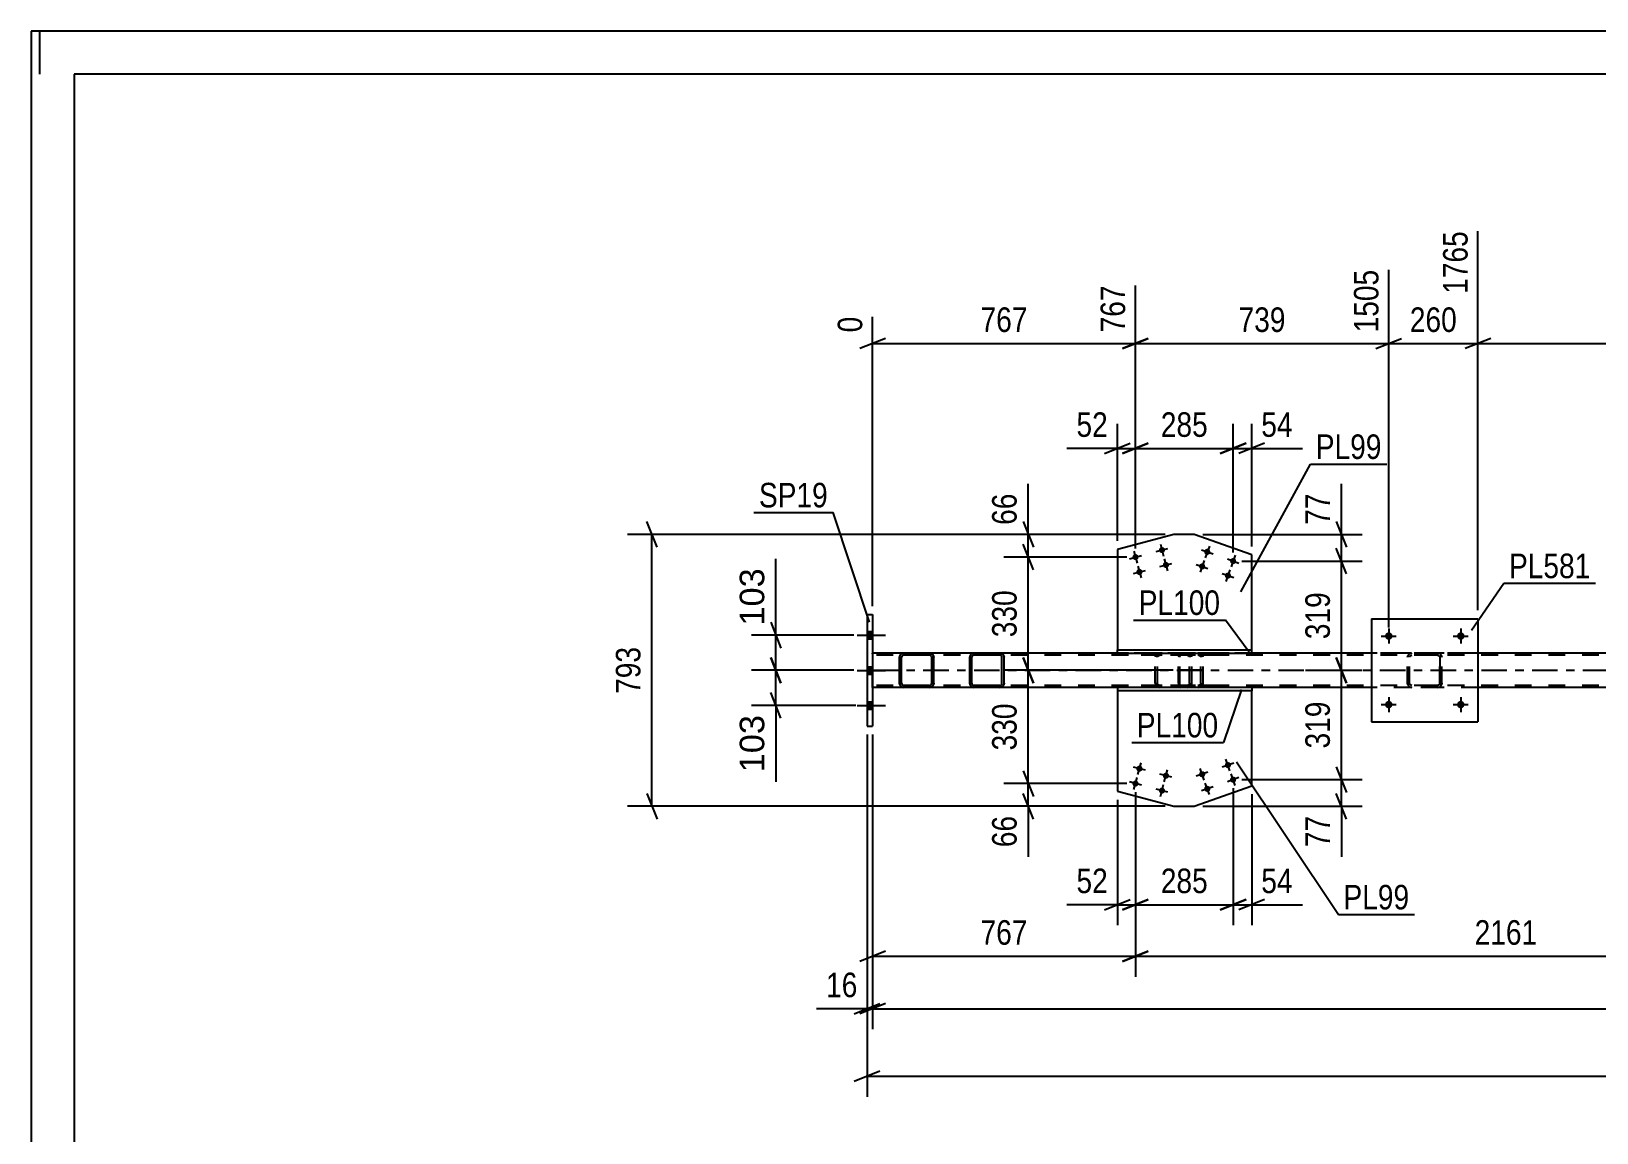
# Model space of a CAD drawing. Header units: millimetres. Extents: x -111 to 730, y -402 to 192.
# Drawn here: x -110.8 to 71.8, y 63.2 to 191.7 of the extents above; entities that cross this region are included whole.
import ezdxf

# ---------------------------------------------------------------- set-up
doc = ezdxf.new("R2010")
doc.units = ezdxf.units.MM
doc.linetypes.add('DXK_LINE_DOT2', pattern=[3.9198, 1.9599, -1.9599])
doc.linetypes.add('DXK_LINE_DOT3', pattern=[5.9187, 2.979, -0.9799, 0.9799, -0.9799])
doc.styles.add('Arial', font='ARIAL.TTF', dxfattribs={"height": 0.2})
doc.styles.add('Arial Narrow', font='ARIALN.TTF', dxfattribs={"height": 0.2})

# ---------------------------------------------------------------- blocks, each defined once
blk = doc.blocks.new('Unknown-200059755-1133')
at = {"color": 5, "linetype": 'Continuous'}
for p, q in [((730.15, 191.75), (-110.85, 191.75)), ((-110.85, 191.75), (-110.85, -402.25)), ((-109.85, 186.75), (-109.85, 191.75)), ((725.15, 186.75), (-105.85, 186.75)), ((-105.85, 186.75), (-105.85, -397.25))]:
    blk.add_line(p, q, dxfattribs=at)
blk = doc.blocks.new('Bolt-200059755-6671 - 6667')
at = {"linetype": 'Continuous'}
for points in [[(47.95, 121.19, -1), (47.07, 121.19, -1)], [(56.35, 121.19, -1), (55.47, 121.19, -1)]]:
    blk.add_hatch(color=1, dxfattribs=at).paths.add_polyline_path(points)
at = {"color": 1, "linetype": 'Continuous'}
for p, q in [((46.63, 121.19), (48.39, 121.19)), ((47.51, 122.07), (47.51, 120.31)), ((55.03, 121.19), (56.79, 121.19)), ((55.91, 122.07), (55.91, 120.31))]:
    blk.add_line(p, q, dxfattribs=at)
blk = doc.blocks.new('Bolt-200059755-6672 - 6667')
at = {"linetype": 'Continuous'}
for points in [[(47.95, 113.19, -1), (47.07, 113.19, -1)], [(56.35, 113.19, -1), (55.47, 113.19, -1)]]:
    blk.add_hatch(color=1, dxfattribs=at).paths.add_polyline_path(points)
at = {"color": 1, "linetype": 'Continuous'}
for p, q in [((47.51, 114.07), (47.51, 112.31)), ((55.91, 114.07), (55.91, 112.31)), ((46.63, 113.19), (48.39, 113.19)), ((55.03, 113.19), (56.79, 113.19))]:
    blk.add_line(p, q, dxfattribs=at)
blk = doc.blocks.new('Part-200059755-6701 - 6667')
at = {"color": 2, "linetype": 'Continuous'}
for p, q in [((-9.54, 118.89), (-9.57, 118.71)), ((-9.57, 115.67), (-9.57, 118.71)), ((-9.31, 118.8), (-9.33, 118.71)), ((-9.33, 115.67), (-9.33, 118.71)), ((-9.26, 118.88), (-9.31, 118.8)), ((-9.09, 119.19), (-9.28, 119.15)), ((-9.18, 118.93), (-9.26, 118.88)), ((-9.09, 118.95), (-9.18, 118.93)), ((-6.05, 119.19), (-9.09, 119.19)), ((-6.05, 118.95), (-9.09, 118.95)), ((-5.87, 119.15), (-6.05, 119.19)), ((-5.96, 118.93), (-6.05, 118.95)), ((-5.88, 118.88), (-5.96, 118.93)), ((-5.83, 118.8), (-5.88, 118.88)), ((-5.83, 118.8), (-5.81, 118.71)), ((-5.81, 115.67), (-5.81, 118.71)), ((-5.57, 118.71), (-5.61, 118.89)), ((-5.57, 115.67), (-5.57, 118.71)), ((-9.57, 115.67), (-9.54, 115.48)), ((-9.33, 115.67), (-9.31, 115.57)), ((-9.31, 115.57), (-9.26, 115.5)), ((-9.28, 115.22), (-9.09, 115.19)), ((-9.26, 115.5), (-9.18, 115.44)), ((-9.18, 115.44), (-9.09, 115.43)), ((-6.05, 115.43), (-9.09, 115.43)), ((-6.05, 115.19), (-9.09, 115.19)), ((-6.05, 115.43), (-5.96, 115.44)), ((-6.05, 115.19), (-5.87, 115.22)), ((-5.96, 115.44), (-5.88, 115.5)), ((-5.88, 115.5), (-5.83, 115.57)), ((-5.83, 115.57), (-5.81, 115.67)), ((-5.61, 115.48), (-5.57, 115.67))]:
    blk.add_line(p, q, dxfattribs=at)
at = {"color": 7, "linetype": 'DXK_LINE_DOT2'}
for p, q in [((-9.57, 118.71), (-9.54, 118.89)), ((-9.57, 115.67), (-9.57, 118.71)), ((-9.33, 115.67), (-9.33, 118.71)), ((-9.28, 119.15), (-9.09, 119.19)), ((-6.05, 119.19), (-5.87, 119.15)), ((-5.81, 115.67), (-5.81, 118.71)), ((-5.61, 118.89), (-5.57, 118.71)), ((-5.57, 115.67), (-5.57, 118.71)), ((-9.54, 115.48), (-9.57, 115.67)), ((-9.09, 115.19), (-9.28, 115.22)), ((-5.87, 115.22), (-6.05, 115.19)), ((-5.57, 115.67), (-5.61, 115.48))]:
    blk.add_line(p, q, dxfattribs=at)
at = {"color": 2, "linetype": 'Continuous'}
for centre, start, end in [((-9.09, 118.71), 112.5, 157.5), ((-6.05, 118.71), 22.5, 67.5), ((-9.09, 115.67), 202.5, 247.5), ((-6.05, 115.67), 292.5, 337.5)]:
    blk.add_arc(centre, 0.48, start, end, dxfattribs=at)
at = {"color": 7, "linetype": 'DXK_LINE_DOT2'}
for centre, start, end in [((-9.09, 118.71), 112.5, 157.5), ((-6.05, 118.71), 22.5, 67.5), ((-9.09, 115.67), 202.5, 247.5), ((-6.05, 115.67), 292.5, 337.5)]:
    blk.add_arc(centre, 0.48, start, end, dxfattribs=at)
blk = doc.blocks.new('Part-200059755-6702 - 6667')
at = {"color": 2, "linetype": 'Continuous'}
for p, q in [((-1.34, 118.89), (-1.37, 118.71)), ((-1.37, 115.67), (-1.37, 118.71)), ((-1.11, 118.8), (-1.13, 118.71)), ((-1.13, 115.67), (-1.13, 118.71)), ((-1.06, 118.88), (-1.11, 118.8)), ((-0.89, 119.19), (-1.08, 119.15)), ((-0.98, 118.93), (-1.06, 118.88)), ((-0.89, 118.95), (-0.98, 118.93)), ((2.15, 119.19), (-0.89, 119.19)), ((2.15, 118.95), (-0.89, 118.95)), ((2.33, 119.15), (2.15, 119.19)), ((2.24, 118.93), (2.15, 118.95)), ((2.32, 118.88), (2.24, 118.93)), ((2.37, 118.8), (2.32, 118.88)), ((2.39, 118.71), (2.37, 118.8)), ((2.39, 115.67), (2.39, 118.71)), ((2.63, 118.71), (2.59, 118.89)), ((2.63, 115.67), (2.63, 118.71)), ((-1.37, 115.67), (-1.34, 115.48)), ((-1.13, 115.67), (-1.11, 115.57)), ((-1.11, 115.57), (-1.06, 115.5)), ((-1.08, 115.22), (-0.89, 115.19)), ((-1.06, 115.5), (-0.98, 115.44)), ((-0.98, 115.44), (-0.89, 115.43)), ((2.15, 115.43), (-0.89, 115.43)), ((2.15, 115.19), (-0.89, 115.19)), ((2.15, 115.43), (2.24, 115.44)), ((2.15, 115.19), (2.33, 115.22)), ((2.24, 115.44), (2.32, 115.5)), ((2.32, 115.5), (2.37, 115.57)), ((2.37, 115.57), (2.39, 115.67)), ((2.59, 115.48), (2.63, 115.67))]:
    blk.add_line(p, q, dxfattribs=at)
at = {"color": 7, "linetype": 'DXK_LINE_DOT2'}
for p, q in [((-1.37, 118.71), (-1.34, 118.89)), ((-1.37, 115.67), (-1.37, 118.71)), ((-1.13, 115.67), (-1.13, 118.71)), ((-1.08, 119.15), (-0.89, 119.19)), ((2.15, 119.19), (2.33, 119.15)), ((2.39, 115.67), (2.39, 118.71)), ((2.59, 118.89), (2.63, 118.71)), ((2.63, 115.67), (2.63, 118.71)), ((-1.34, 115.48), (-1.37, 115.67)), ((-0.89, 115.19), (-1.08, 115.22)), ((2.33, 115.22), (2.15, 115.19)), ((2.63, 115.67), (2.59, 115.48))]:
    blk.add_line(p, q, dxfattribs=at)
at = {"color": 2, "linetype": 'Continuous'}
for centre, start, end in [((-0.89, 118.71), 112.5, 157.5), ((2.15, 118.71), 22.5, 67.5), ((-0.89, 115.67), 202.5, 247.5), ((2.15, 115.67), 292.5, 337.5)]:
    blk.add_arc(centre, 0.48, start, end, dxfattribs=at)
at = {"color": 7, "linetype": 'DXK_LINE_DOT2'}
for centre, start, end in [((-0.89, 118.71), 112.5, 157.5), ((2.15, 118.71), 22.5, 67.5), ((-0.89, 115.67), 202.5, 247.5), ((2.15, 115.67), 292.5, 337.5)]:
    blk.add_arc(centre, 0.48, start, end, dxfattribs=at)
blk = doc.blocks.new('Part-200059755-6707 - 6667')
at = {"color": 2, "linetype": 'Continuous'}
for p, q in [((45.51, 123.19), (45.51, 111.19)), ((45.51, 123.19), (57.91, 123.19)), ((57.91, 123.19), (57.91, 111.19)), ((45.51, 111.19), (57.91, 111.19))]:
    blk.add_line(p, q, dxfattribs=at)
blk = doc.blocks.new('Part-200059755-6708 - 6667')
at = {"color": 7, "linetype": 'DXK_LINE_DOT2'}
for p, q in [((49.71, 118.71), (49.74, 118.89)), ((49.74, 118.89), (49.71, 118.71)), ((49.71, 115.67), (49.71, 118.71)), ((49.71, 115.67), (49.71, 118.71)), ((49.95, 118.71), (49.97, 118.8)), ((49.95, 115.67), (49.95, 118.71)), ((49.95, 115.67), (49.95, 118.71)), ((49.97, 118.8), (50.02, 118.88)), ((50, 119.15), (50.19, 119.19)), ((50.19, 119.19), (50, 119.15)), ((50.02, 118.88), (50.1, 118.93)), ((50.1, 118.93), (50.19, 118.95)), ((53.23, 119.19), (50.19, 119.19)), ((53.23, 118.95), (50.19, 118.95)), ((53.23, 119.19), (53.41, 119.15)), ((53.41, 119.15), (53.23, 119.19)), ((53.23, 118.95), (53.32, 118.93)), ((53.32, 118.93), (53.4, 118.88)), ((53.4, 118.88), (53.45, 118.8)), ((53.45, 118.8), (53.47, 118.71)), ((53.47, 115.67), (53.47, 118.71)), ((53.47, 118.71), (53.47, 115.67)), ((53.67, 118.89), (53.71, 118.71)), ((53.71, 118.71), (53.67, 118.89)), ((53.71, 115.67), (53.71, 118.71)), ((53.71, 115.67), (53.71, 118.71)), ((49.74, 115.48), (49.71, 115.67)), ((49.71, 115.67), (49.74, 115.48)), ((49.97, 115.57), (49.95, 115.67)), ((50.02, 115.5), (49.97, 115.57)), ((50.19, 115.19), (50, 115.22)), ((50, 115.22), (50.19, 115.19)), ((50.1, 115.44), (50.02, 115.5)), ((50.19, 115.43), (50.1, 115.44)), ((53.23, 115.43), (50.19, 115.43)), ((53.23, 115.19), (50.19, 115.19)), ((53.32, 115.44), (53.23, 115.43)), ((53.41, 115.22), (53.23, 115.19)), ((53.23, 115.19), (53.41, 115.22)), ((53.4, 115.5), (53.32, 115.44)), ((53.45, 115.57), (53.4, 115.5)), ((53.47, 115.67), (53.45, 115.57)), ((53.71, 115.67), (53.67, 115.48)), ((53.67, 115.48), (53.71, 115.67))]:
    blk.add_line(p, q, dxfattribs=at)
at = {"color": 7, "linetype": 'DXK_LINE_DOT3'}
blk.add_line((51.71, 117.19), (51.71, 117.19), dxfattribs=at)
at = {"color": 7, "linetype": 'DXK_LINE_DOT2'}
for centre, start, end in [((50.19, 118.71), 112.5, 157.5), ((50.19, 118.71), 112.5, 157.5), ((53.23, 118.71), 22.5, 67.5), ((53.23, 118.71), 22.5, 67.5), ((50.19, 115.67), 202.5, 247.5), ((50.19, 115.67), 202.5, 247.5), ((53.23, 115.67), 292.5, 337.5), ((53.23, 115.67), 292.5, 337.5)]:
    blk.add_arc(centre, 0.48, start, end, dxfattribs=at)
blk = doc.blocks.new('Part-200059755-6814 - 6667')
at = {"color": 2, "linetype": 'Continuous'}
for p, q in [((-13.35, 123.69), (-12.71, 123.69)), ((-13.35, 123.69), (-13.35, 110.69)), ((-12.71, 123.69), (-12.71, 110.69)), ((-13.35, 110.69), (-12.71, 110.69))]:
    blk.add_line(p, q, dxfattribs=at)
blk = doc.blocks.new('Part-200059755-6819 - 6667')
at = {"color": 2, "linetype": 'Continuous'}
for p, q in [((15.86, 119.19), (15.86, 119.59)), ((15.86, 119.59), (31.52, 119.59)), ((15.86, 119.19), (31.52, 119.19)), ((31.52, 119.19), (31.52, 119.59))]:
    blk.add_line(p, q, dxfattribs=at)
blk = doc.blocks.new('Part-200059755-6824 - 6667')
at = {"color": 2, "linetype": 'Continuous'}
for p, q in [((31.52, 115.19), (15.86, 115.19)), ((15.86, 115.19), (15.86, 114.79)), ((31.52, 115.19), (31.52, 114.79)), ((31.52, 114.79), (15.86, 114.79))]:
    blk.add_line(p, q, dxfattribs=at)
blk = doc.blocks.new('Bolt-200059755-6950 - 6667')
at = {"linetype": 'Continuous'}
for points in [[(26.08, 129.19, -1), (25.4, 129.43, -1)], [(26.68, 130.89, -1), (26, 131.13, -1)], [(29.69, 129.82, -1), (29.02, 130.06, -1)], [(29.09, 128.12, -1), (28.41, 128.36, -1)]]:
    blk.add_hatch(color=1, dxfattribs=at).paths.add_polyline_path(points)
at = {"color": 1, "linetype": 'Continuous'}
for p, q in [((26.58, 131.69), (26.1, 130.33)), ((25.98, 129.99), (25.5, 128.63)), ((25.66, 131.25), (27.02, 130.77)), ((28.68, 130.18), (30.03, 129.7)), ((29.6, 130.62), (29.11, 129.26)), ((25.06, 129.55), (26.42, 129.07)), ((28.07, 128.48), (29.43, 128)), ((28.99, 128.92), (28.51, 127.56))]:
    blk.add_line(p, q, dxfattribs=at)
blk = doc.blocks.new('Part-200059755-6871 - 6667')
at = {"color": 2, "linetype": 'Continuous'}
for p, q in [((15.86, 114.79), (15.86, 103.08)), ((31.52, 103.72), (31.52, 114.79)), ((15.86, 103.08), (22.44, 101.33)), ((24.81, 101.33), (31.52, 103.72)), ((22.44, 101.33), (24.81, 101.33))]:
    blk.add_line(p, q, dxfattribs=at)
at = {"color": 7, "linetype": 'DXK_LINE_DOT2'}
blk.add_line((31.52, 114.79), (15.86, 114.79), dxfattribs=at)
blk = doc.blocks.new('Part-200059755-6876 - 6667')
at = {"color": 2, "linetype": 'Continuous'}
for p, q in [((22.44, 133.04), (15.86, 131.29)), ((24.81, 133.04), (22.44, 133.04)), ((31.52, 130.65), (24.81, 133.04)), ((15.86, 131.29), (15.86, 119.59)), ((31.52, 119.59), (31.52, 130.65))]:
    blk.add_line(p, q, dxfattribs=at)
at = {"color": 7, "linetype": 'DXK_LINE_DOT2'}
blk.add_line((15.86, 119.59), (31.52, 119.59), dxfattribs=at)
blk = doc.blocks.new('Part-200059755-6882 - 6667')
at = {"color": 2, "linetype": 'Continuous'}
for p, q in [((-9.09, 119.19), (-12.71, 119.19)), ((-0.89, 119.19), (-6.05, 119.19)), ((15.86, 119.19), (2.15, 119.19)), ((45.51, 119.19), (31.52, 119.19)), ((96.59, 119.19), (57.91, 119.19)), ((-9.09, 115.19), (-12.71, 115.19)), ((-0.89, 115.19), (-6.05, 115.19)), ((15.86, 115.19), (2.15, 115.19)), ((45.51, 115.19), (31.52, 115.19)), ((96.59, 115.19), (57.91, 115.19))]:
    blk.add_line(p, q, dxfattribs=at)
at = {"color": 7, "linetype": 'DXK_LINE_DOT2'}
for p, q in [((-12.71, 115.19), (-12.71, 119.19)), ((636.47, 118.95), (-12.71, 118.95)), ((-6.05, 119.19), (-9.09, 119.19)), ((636.47, 119.19), (-0.89, 119.19)), ((2.15, 119.19), (-0.89, 119.19)), ((31.52, 119.19), (15.86, 119.19)), ((57.91, 119.19), (45.51, 119.19)), ((636.47, 115.43), (-12.71, 115.43)), ((-6.05, 115.19), (-9.09, 115.19)), ((2.15, 115.19), (-0.89, 115.19)), ((31.52, 115.19), (15.86, 115.19)), ((57.91, 115.19), (45.51, 115.19))]:
    blk.add_line(p, q, dxfattribs=at)
at = {"color": 7, "linetype": 'DXK_LINE_DOT3'}
blk.add_line((-12.71, 117.19), (636.47, 117.19), dxfattribs=at)
blk = doc.blocks.new('Part-200059755-6899 - 6667')
at = {"color": 7, "linetype": 'DXK_LINE_DOT2'}
for p, q in [((23.01, 118.89), (22.99, 118.71)), ((22.99, 115.67), (22.99, 118.71)), ((23.07, 119.05), (23.01, 118.89)), ((23.16, 119.15), (23.07, 119.05)), ((23.12, 118.71), (23.13, 118.8)), ((23.12, 115.67), (23.12, 118.71)), ((23.13, 118.8), (23.16, 118.88)), ((23.26, 119.19), (23.16, 119.15)), ((23.16, 118.88), (23.21, 118.93)), ((23.21, 118.93), (23.26, 118.95)), ((27.2, 119.19), (23.26, 119.19)), ((27.2, 118.95), (23.26, 118.95)), ((24.53, 119.19), (24.53, 118.95)), ((25.54, 119.15), (25.35, 119.19)), ((25.35, 118.95), (25.45, 118.93)), ((25.45, 118.93), (25.53, 118.88)), ((25.53, 118.88), (25.58, 118.8)), ((25.58, 118.8), (25.6, 118.71)), ((25.6, 115.67), (25.6, 118.71)), ((25.82, 118.88), (25.81, 118.89)), ((25.85, 118.71), (25.82, 118.88)), ((25.85, 115.67), (25.85, 118.71)), ((22.99, 115.67), (23.01, 115.48)), ((23.01, 115.48), (23.07, 115.33)), ((23.07, 115.33), (23.16, 115.22)), ((23.13, 115.57), (23.12, 115.67)), ((23.16, 115.5), (23.13, 115.57)), ((23.21, 115.44), (23.16, 115.5)), ((23.16, 115.22), (23.26, 115.19)), ((23.26, 115.43), (23.21, 115.44)), ((27.2, 115.43), (23.26, 115.43)), ((27.2, 115.19), (23.26, 115.19)), ((24.53, 115.19), (24.53, 115.43)), ((25.45, 115.44), (25.35, 115.43)), ((25.35, 115.19), (25.54, 115.22)), ((25.53, 115.5), (25.45, 115.44)), ((25.58, 115.57), (25.53, 115.5)), ((25.6, 115.67), (25.58, 115.57)), ((25.81, 115.48), (25.85, 115.67))]:
    blk.add_line(p, q, dxfattribs=at)
for centre, start, end in [((25.36, 118.69), 23.8494, 68.8059), ((25.36, 115.68), 291.1941, 336.1506)]:
    blk.add_arc(centre, 0.492, start, end, dxfattribs=at)
blk = doc.blocks.new('Part-200059755-6907 - 6667')
at = {"color": 7, "linetype": 'DXK_LINE_DOT2'}
for p, q in [((24.02, 119.19), (18.63, 119.19)), ((24.02, 118.95), (18.63, 118.95)), ((20.31, 118.88), (20.28, 118.71)), ((20.28, 115.67), (20.28, 118.71)), ((20.32, 118.89), (20.31, 118.88)), ((20.53, 118.71), (20.55, 118.8)), ((20.53, 115.67), (20.53, 118.71)), ((20.55, 118.8), (20.61, 118.88)), ((20.79, 119.19), (20.59, 119.15)), ((20.61, 118.88), (20.69, 118.93)), ((20.69, 118.93), (20.79, 118.95)), ((24.22, 119.15), (24.02, 119.19)), ((24.02, 118.95), (24.12, 118.93)), ((24.12, 118.93), (24.2, 118.88)), ((24.2, 118.88), (24.26, 118.8)), ((24.26, 118.8), (24.28, 118.71)), ((24.28, 115.67), (24.28, 118.71)), ((24.5, 118.88), (24.5, 118.89)), ((24.53, 118.71), (24.5, 118.88)), ((24.53, 115.67), (24.53, 118.71)), ((24.02, 115.43), (18.63, 115.43)), ((24.02, 115.19), (18.63, 115.19)), ((20.28, 115.67), (20.32, 115.48)), ((20.55, 115.57), (20.53, 115.67)), ((20.61, 115.5), (20.55, 115.57)), ((20.59, 115.22), (20.79, 115.19)), ((20.69, 115.44), (20.61, 115.5)), ((20.79, 115.43), (20.69, 115.44)), ((24.12, 115.44), (24.02, 115.43)), ((24.02, 115.19), (24.22, 115.22)), ((24.2, 115.5), (24.12, 115.44)), ((24.26, 115.57), (24.2, 115.5)), ((24.28, 115.67), (24.26, 115.57)), ((24.5, 115.48), (24.53, 115.67))]:
    blk.add_line(p, q, dxfattribs=at)
at = {"color": 7, "linetype": 'DXK_LINE_DOT3'}
blk.add_line((25.83, 117.19), (20.25, 117.19), dxfattribs=at)
at = {"color": 7, "linetype": 'DXK_LINE_DOT2'}
for centre, start, end in [((20.77, 118.69), 110.7583, 155.68), ((24.04, 118.69), 24.32, 69.2417), ((20.77, 115.69), 204.32, 249.2417), ((24.04, 115.69), 290.7583, 335.68)]:
    blk.add_arc(centre, 0.496, start, end, dxfattribs=at)
blk = doc.blocks.new('Bolt-200059755-6942 - 6667')
at = {"linetype": 'Continuous'}
for points in [[(-12.71, 120.85), (-12.71, 121.73), (-13.35, 121.73), (-13.35, 120.85)], [(-12.71, 120.85), (-12.71, 121.73), (-13.35, 121.73), (-13.35, 120.85)], [(-12.71, 120.85), (-12.71, 121.73), (-13.35, 121.73), (-13.35, 120.85)], [(-12.71, 116.73), (-12.71, 117.61), (-13.35, 117.61), (-13.35, 116.73)], [(-12.71, 116.73), (-12.71, 117.61), (-13.35, 117.61), (-13.35, 116.73)], [(-12.71, 112.65), (-12.71, 113.53), (-13.35, 113.53), (-13.35, 112.65)], [(-12.71, 112.65), (-12.71, 113.53), (-13.35, 113.53), (-13.35, 112.65)], [(-12.71, 112.65), (-12.71, 113.53), (-13.35, 113.53), (-13.35, 112.65)]]:
    blk.add_hatch(color=1, dxfattribs=at).paths.add_polyline_path(points)
at = {"color": 1, "linetype": 'Continuous'}
for p, q in [((-14.51, 121.29), (-11.19, 121.29)), ((-14.51, 121.29), (-11.19, 121.29)), ((-14.51, 121.29), (-11.19, 121.29)), ((-13.35, 121.73), (-12.71, 121.73)), ((-13.35, 121.73), (-12.71, 121.73)), ((-13.35, 121.73), (-12.71, 121.73)), ((-13.35, 120.85), (-12.71, 120.85)), ((-13.35, 120.85), (-12.71, 120.85)), ((-13.35, 120.85), (-12.71, 120.85)), ((-14.51, 117.17), (-11.19, 117.17)), ((-14.51, 117.17), (-11.19, 117.17)), ((-13.35, 117.61), (-12.71, 117.61)), ((-13.35, 117.61), (-12.71, 117.61)), ((-13.35, 116.73), (-12.71, 116.73)), ((-13.35, 116.73), (-12.71, 116.73)), ((-13.35, 113.53), (-12.71, 113.53)), ((-13.35, 113.53), (-12.71, 113.53)), ((-13.35, 113.53), (-12.71, 113.53)), ((-14.51, 113.09), (-11.19, 113.09)), ((-14.51, 113.09), (-11.19, 113.09)), ((-14.51, 113.09), (-11.19, 113.09)), ((-13.35, 112.65), (-12.71, 112.65)), ((-13.35, 112.65), (-12.71, 112.65)), ((-13.35, 112.65), (-12.71, 112.65))]:
    blk.add_line(p, q, dxfattribs=at)
blk = doc.blocks.new('Bolt-200059755-6949 - 6667')
at = {"linetype": 'Continuous'}
for points in [[(21.4, 131.31, -1), (20.71, 131.13, -1)], [(18.31, 130.49, -1), (17.62, 130.31, -1)], [(21.87, 129.57, -1), (21.17, 129.39, -1)], [(18.77, 128.75, -1), (18.08, 128.57, -1)]]:
    blk.add_hatch(color=1, dxfattribs=at).paths.add_polyline_path(points)
at = {"color": 1, "linetype": 'Continuous'}
for p, q in [((20.87, 131.92), (21.24, 130.52)), ((17.27, 130.21), (18.66, 130.58)), ((17.78, 131.09), (18.15, 129.7)), ((20.36, 131.04), (21.75, 131.41)), ((20.82, 129.3), (22.21, 129.67)), ((21.33, 130.18), (21.7, 128.79)), ((17.73, 128.47), (19.12, 128.84)), ((18.24, 129.35), (18.61, 127.96))]:
    blk.add_line(p, q, dxfattribs=at)
blk = doc.blocks.new('Bolt-200059755-6951 - 6667')
at = {"linetype": 'Continuous'}
for points in [[(18.08, 105.81, -1), (18.77, 105.62, -1)], [(17.62, 104.07, -1), (18.31, 103.88, -1)], [(21.17, 104.98, -1), (21.87, 104.8, -1)], [(20.71, 103.24, -1), (21.4, 103.06, -1)]]:
    blk.add_hatch(color=1, dxfattribs=at).paths.add_polyline_path(points)
at = {"color": 1, "linetype": 'Continuous'}
for p, q in [((18.24, 105.02), (18.61, 106.41)), ((18.66, 103.79), (17.27, 104.16)), ((19.12, 105.53), (17.73, 105.9)), ((17.78, 103.28), (18.15, 104.67)), ((22.21, 104.71), (20.82, 105.08)), ((21.33, 104.19), (21.7, 105.59)), ((21.75, 102.97), (20.36, 103.34)), ((20.87, 102.45), (21.24, 103.85))]:
    blk.add_line(p, q, dxfattribs=at)
blk = doc.blocks.new('Bolt-200059755-6952 - 6667')
at = {"linetype": 'Continuous'}
for points in [[(28.41, 106.01, -1), (29.09, 106.25, -1)], [(25.4, 104.94, -1), (26.08, 105.18, -1)], [(29.02, 104.31, -1), (29.69, 104.55, -1)], [(26, 103.24, -1), (26.68, 103.48, -1)]]:
    blk.add_hatch(color=1, dxfattribs=at).paths.add_polyline_path(points)
at = {"color": 1, "linetype": 'Continuous'}
for p, q in [((29.43, 106.37), (28.07, 105.89)), ((28.99, 105.45), (28.51, 106.81)), ((26.42, 105.3), (25.06, 104.82)), ((25.98, 104.38), (25.5, 105.74)), ((30.03, 104.67), (28.68, 104.19)), ((29.6, 103.76), (29.11, 105.11)), ((27.02, 103.61), (25.66, 103.12)), ((26.58, 102.69), (26.1, 104.04))]:
    blk.add_line(p, q, dxfattribs=at)
blk = doc.blocks.new('StraightDimension-200059755-7129 - 6667')
at = {"color": 7, "linetype": 'Continuous'}
for p, q in [((17.96, 131.4), (17.96, 145.93)), ((29.36, 130.94), (29.36, 145.93)), ((16.46, 142.48), (19.46, 143.68)), ((17.96, 143.08), (29.36, 143.08)), ((30.86, 143.68), (27.86, 142.48))]:
    blk.add_line(p, q, dxfattribs=at)
at = {"color": 0}
blk.add_wipeout([(27, 143.83), (27, 148.03), (20.32, 148.03), (20.32, 143.83)], dxfattribs=at)
at = {"color": 3, "style": 'Arial Narrow'}
blk.add_text('285', height=2.863, dxfattribs=at).set_placement((20.92, 144.43))
blk = doc.blocks.new('StraightDimension-200059755-7139 - 6667')
at = {"color": 7, "linetype": 'Continuous'}
for p, q in [((15.86, 132.29), (15.86, 145.93)), ((17.96, 131.4), (17.96, 145.93)), ((14.36, 142.48), (17.36, 143.68)), ((15.86, 143.08), (17.96, 143.08)), ((19.46, 143.68), (16.46, 142.48))]:
    blk.add_line(p, q, dxfattribs=at)
at = {"color": 0}
blk.add_wipeout([(15.34, 143.83), (15.34, 148.03), (10.48, 148.03), (10.48, 143.83)], dxfattribs=at)
at = {"color": 7, "linetype": 'Continuous'}
blk.add_line((15.86, 143.08), (9.96, 143.08), dxfattribs=at)
blk.add_line((15.86, 143.08), (9.96, 143.08), dxfattribs=at)
at = {"color": 3, "style": 'Arial Narrow'}
blk.add_text('52', height=2.863, dxfattribs=at).set_placement((11.08, 144.43))
blk = doc.blocks.new('StraightDimension-200059755-17763 - 6667')
at = {"color": 7, "linetype": 'Continuous'}
for p, q in [((17.96, 131.4), (17.96, 162.1)), ((-12.71, 124.69), (-12.71, 158.45)), ((-11.21, 155.92), (-14.21, 154.72)), ((-12.71, 155.32), (17.96, 155.32)), ((16.46, 154.72), (19.46, 155.92))]:
    blk.add_line(p, q, dxfattribs=at)
at = {"color": 0, "linetype": 'Continuous'}
for points in [[(17.36, 162.7), (13.16, 162.7), (13.16, 156.02), (17.36, 156.02)], [(-13.31, 159.05), (-17.51, 159.05), (-17.51, 156.02), (-13.31, 156.02)]]:
    blk.add_wipeout(points, dxfattribs=at)
at = {"color": 0}
blk.add_wipeout([(5.97, 156.07), (5.97, 160.27), (-0.71, 160.27), (-0.71, 156.07)], dxfattribs=at)
at = {"color": 3, "linetype": 'Continuous', "style": 'Arial Narrow'}
for s, height, p in [('767', 2.863, (16.76, 156.62)), ('0', 2.86, (-13.91, 156.62))]:
    blk.add_text(s, height=height, rotation=90.0002, dxfattribs=at).set_placement(p)
at = {"color": 3, "style": 'Arial Narrow'}
blk.add_text('767', height=2.863, dxfattribs=at).set_placement((-0.11, 156.67))
blk = doc.blocks.new('StraightDimension-200059755-17762 - 6667')
at = {"color": 7, "linetype": 'Continuous'}
for p, q in [((47.51, 122.19), (47.51, 163.93)), ((17.96, 131.4), (17.96, 162.1)), ((19.46, 155.92), (16.46, 154.72)), ((17.96, 155.32), (47.51, 155.32)), ((46.01, 154.72), (49.01, 155.92))]:
    blk.add_line(p, q, dxfattribs=at)
at = {"color": 0, "linetype": 'Continuous'}
blk.add_wipeout([(46.91, 164.53), (42.71, 164.53), (42.71, 156.02), (46.91, 156.02)], dxfattribs=at)
at = {"color": 0}
blk.add_wipeout([(36.08, 156.07), (36.08, 160.27), (29.39, 160.27), (29.39, 156.07)], dxfattribs=at)
at = {"color": 3, "linetype": 'Continuous', "style": 'Arial Narrow'}
blk.add_text('1505', height=2.863, rotation=90.0002, dxfattribs=at).set_placement((46.31, 156.62))
at = {"color": 3, "style": 'Arial Narrow'}
blk.add_text('739', height=2.863, dxfattribs=at).set_placement((29.99, 156.67))
blk = doc.blocks.new('StraightDimension-200059755-7119 - 6667')
at = {"color": 7, "linetype": 'Continuous'}
for p, q in [((29.36, 130.94), (29.36, 145.93)), ((31.52, 131.65), (31.52, 145.93)), ((27.86, 142.48), (30.86, 143.68)), ((29.36, 143.08), (31.52, 143.08)), ((33.02, 143.68), (30.02, 142.48))]:
    blk.add_line(p, q, dxfattribs=at)
at = {"color": 0}
blk.add_wipeout([(36.9, 143.83), (36.9, 148.03), (32.04, 148.03), (32.04, 143.83)], dxfattribs=at)
at = {"color": 7, "linetype": 'Continuous'}
blk.add_line((31.52, 143.08), (37.43, 143.08), dxfattribs=at)
blk.add_line((31.52, 143.08), (37.43, 143.08), dxfattribs=at)
at = {"color": 3, "style": 'Arial Narrow'}
blk.add_text('54', height=2.863, dxfattribs=at).set_placement((32.64, 144.43))
blk = doc.blocks.new('StraightDimension-200059755-6984 - 6667')
at = {"color": 7, "linetype": 'Continuous'}
for p, q in [((-24.59, 122.79), (-23.39, 119.79)), ((-14.91, 121.29), (-26.84, 121.29)), ((-23.99, 117.19), (-23.99, 121.29)), ((-14.91, 117.19), (-26.84, 117.19)), ((-23.39, 115.69), (-24.59, 118.69))]:
    blk.add_line(p, q, dxfattribs=at)
at = {"color": 0}
blk.add_wipeout([(-24.74, 129.68), (-28.94, 129.68), (-28.94, 121.81), (-24.74, 121.81)], dxfattribs=at)
at = {"color": 7, "linetype": 'Continuous'}
blk.add_line((-23.99, 121.29), (-23.99, 130.21), dxfattribs=at)
blk.add_line((-23.99, 121.29), (-23.99, 130.21), dxfattribs=at)
at = {"color": 3, "style": 'Arial'}
blk.add_text('103', height=2.865, rotation=90.0002, dxfattribs=at).set_placement((-25.34, 122.41))
blk = doc.blocks.new('StraightDimension-200059755-6968 - 6667')
at = {"color": 7, "linetype": 'Continuous'}
for p, q in [((-14.91, 117.19), (-26.84, 117.19)), ((-24.59, 118.69), (-23.39, 115.69)), ((-23.99, 113.09), (-23.99, 117.19)), ((-23.39, 111.59), (-24.59, 114.59)), ((-14.66, 113.09), (-26.84, 113.09))]:
    blk.add_line(p, q, dxfattribs=at)
at = {"color": 0}
blk.add_wipeout([(-24.74, 112.56), (-28.94, 112.56), (-28.94, 104.69), (-24.74, 104.69)], dxfattribs=at)
at = {"color": 7, "linetype": 'Continuous'}
blk.add_line((-23.99, 113.09), (-23.99, 104.17), dxfattribs=at)
blk.add_line((-23.99, 113.09), (-23.99, 104.17), dxfattribs=at)
at = {"color": 3, "style": 'Arial'}
blk.add_text('103', height=2.865, rotation=90.0002, dxfattribs=at).set_placement((-25.34, 105.29))
blk = doc.blocks.new('StraightDimension-200059755-7205 - 6667')
at = {"color": 7, "linetype": 'Continuous'}
for p, q in [((4.85, 134.54), (6.05, 131.54)), ((21.44, 133.04), (2.6, 133.04)), ((6.05, 128.9), (4.85, 131.9)), ((5.45, 130.4), (5.45, 133.04)), ((16.96, 130.4), (2.6, 130.4))]:
    blk.add_line(p, q, dxfattribs=at)
at = {"color": 0}
blk.add_wipeout([(4.7, 138.42), (0.5, 138.42), (0.5, 133.56), (4.7, 133.56)], dxfattribs=at)
at = {"color": 7, "linetype": 'Continuous'}
blk.add_line((5.45, 133.04), (5.45, 138.94), dxfattribs=at)
blk.add_line((5.45, 133.04), (5.45, 138.94), dxfattribs=at)
at = {"color": 3, "style": 'Arial Narrow'}
blk.add_text('66', height=2.863, rotation=90.0002, dxfattribs=at).set_placement((4.1, 134.16))
blk = doc.blocks.new('StraightDimension-200059755-7150 - 6667')
at = {"color": 7, "linetype": 'Continuous'}
for p, q in [((-37.84, 131.54), (-39.04, 134.54)), ((21.44, 133.04), (-41.29, 133.04)), ((-38.44, 101.33), (-38.44, 133.04)), ((-39.04, 102.83), (-37.84, 99.83)), ((21.44, 101.33), (-41.29, 101.33))]:
    blk.add_line(p, q, dxfattribs=at)
at = {"color": 0}
blk.add_wipeout([(-39.19, 120.53), (-43.39, 120.53), (-43.39, 113.84), (-39.19, 113.84)], dxfattribs=at)
at = {"color": 3, "style": 'Arial Narrow'}
blk.add_text('793', height=2.863, rotation=90.0002, dxfattribs=at).set_placement((-39.79, 114.44))
blk = doc.blocks.new('StraightDimension-200059755-7161 - 6667')
at = {"color": 7, "linetype": 'Continuous'}
for p, q in [((6.05, 128.9), (4.85, 131.9)), ((16.96, 130.4), (2.6, 130.4)), ((5.45, 117.19), (5.45, 130.4)), ((22.35, 117.19), (2.6, 117.19)), ((4.85, 118.69), (6.05, 115.69))]:
    blk.add_line(p, q, dxfattribs=at)
at = {"color": 0}
blk.add_wipeout([(4.7, 127.13), (0.5, 127.13), (0.5, 120.45), (4.7, 120.45)], dxfattribs=at)
at = {"color": 3, "style": 'Arial Narrow'}
blk.add_text('330', height=2.863, rotation=90.0002, dxfattribs=at).set_placement((4.1, 121.05))
blk = doc.blocks.new('StraightDimension-200059755-7178 - 6667')
at = {"color": 7, "linetype": 'Continuous'}
for p, q in [((4.85, 105.47), (6.05, 102.47)), ((16.96, 103.97), (2.6, 103.97)), ((6.05, 99.83), (4.85, 102.83)), ((5.45, 101.33), (5.45, 103.97)), ((21.44, 101.33), (2.6, 101.33))]:
    blk.add_line(p, q, dxfattribs=at)
at = {"color": 0}
blk.add_wipeout([(4.7, 100.81), (0.5, 100.81), (0.5, 95.95), (4.7, 95.95)], dxfattribs=at)
at = {"color": 7, "linetype": 'Continuous'}
blk.add_line((5.45, 101.33), (5.45, 95.43), dxfattribs=at)
blk.add_line((5.45, 101.33), (5.45, 95.43), dxfattribs=at)
at = {"color": 3, "style": 'Arial Narrow'}
blk.add_text('66', height=2.863, rotation=90.0002, dxfattribs=at).set_placement((4.1, 96.55))
blk = doc.blocks.new('StraightDimension-200059755-7188 - 6667')
at = {"color": 7, "linetype": 'Continuous'}
for p, q in [((22.35, 117.19), (2.6, 117.19)), ((6.05, 115.69), (4.85, 118.69)), ((5.45, 103.97), (5.45, 117.19)), ((4.85, 105.47), (6.05, 102.47)), ((16.96, 103.97), (2.6, 103.97))]:
    blk.add_line(p, q, dxfattribs=at)
at = {"color": 0}
blk.add_wipeout([(4.7, 113.92), (0.5, 113.92), (0.5, 107.24), (4.7, 107.24)], dxfattribs=at)
at = {"color": 3, "style": 'Arial Narrow'}
blk.add_text('330', height=2.863, rotation=90.0002, dxfattribs=at).set_placement((4.1, 107.84))
blk = doc.blocks.new('StraightDimension-200059755-7216 - 6667')
at = {"color": 7, "linetype": 'Continuous'}
for p, q in [((-13.35, 109.69), (-13.35, 67.42)), ((-11.85, 70.42), (-14.85, 69.22)), ((-13.35, 69.82), (681.5, 69.82))]:
    blk.add_line(p, q, dxfattribs=at)
blk = doc.blocks.new('StraightDimension-200059755-7227 - 6667')
at = {"color": 7, "linetype": 'Continuous'}
for p, q in [((29.36, 103.43), (29.36, 87.44)), ((31.52, 102.72), (31.52, 87.44)), ((27.86, 89.24), (30.86, 90.44)), ((29.36, 89.84), (31.52, 89.84)), ((33.02, 90.44), (30.02, 89.24))]:
    blk.add_line(p, q, dxfattribs=at)
at = {"color": 0}
blk.add_wipeout([(36.9, 90.59), (36.9, 94.79), (32.04, 94.79), (32.04, 90.59)], dxfattribs=at)
at = {"color": 7, "linetype": 'Continuous'}
blk.add_line((31.52, 89.84), (37.43, 89.84), dxfattribs=at)
blk.add_line((31.52, 89.84), (37.43, 89.84), dxfattribs=at)
at = {"color": 3, "style": 'Arial Narrow'}
blk.add_text('54', height=2.863, dxfattribs=at).set_placement((32.64, 91.19))
blk = doc.blocks.new('StraightDimension-200059755-7237 - 6667')
at = {"color": 7, "linetype": 'Continuous'}
for p, q in [((17.96, 102.97), (17.96, 87.44)), ((29.36, 103.43), (29.36, 87.44)), ((16.46, 89.24), (19.46, 90.44)), ((17.96, 89.84), (29.36, 89.84)), ((30.86, 90.44), (27.86, 89.24))]:
    blk.add_line(p, q, dxfattribs=at)
at = {"color": 0}
blk.add_wipeout([(27, 90.59), (27, 94.79), (20.32, 94.79), (20.32, 90.59)], dxfattribs=at)
at = {"color": 3, "style": 'Arial Narrow'}
blk.add_text('285', height=2.863, dxfattribs=at).set_placement((20.92, 91.19))
blk = doc.blocks.new('StraightDimension-200059755-7247 - 6667')
at = {"color": 7, "linetype": 'Continuous'}
for p, q in [((17.96, 102.97), (17.96, 87.44)), ((15.86, 102.08), (15.86, 87.44)), ((14.36, 89.24), (17.36, 90.44)), ((15.86, 89.84), (17.96, 89.84)), ((19.46, 90.44), (16.46, 89.24))]:
    blk.add_line(p, q, dxfattribs=at)
at = {"color": 0}
blk.add_wipeout([(15.34, 90.59), (15.34, 94.79), (10.48, 94.79), (10.48, 90.59)], dxfattribs=at)
at = {"color": 7, "linetype": 'Continuous'}
blk.add_line((15.86, 89.84), (9.96, 89.84), dxfattribs=at)
blk.add_line((15.86, 89.84), (9.96, 89.84), dxfattribs=at)
at = {"color": 3, "style": 'Arial Narrow'}
blk.add_text('52', height=2.863, dxfattribs=at).set_placement((11.08, 91.19))
blk = doc.blocks.new('StraightDimension-200059755-7258 - 6667')
at = {"color": 7, "linetype": 'Continuous'}
for p, q in [((41.39, 105.93), (42.59, 102.93)), ((30.36, 104.43), (44.39, 104.43)), ((41.99, 101.33), (41.99, 104.43)), ((42.59, 99.83), (41.39, 102.83)), ((25.81, 101.33), (44.39, 101.33))]:
    blk.add_line(p, q, dxfattribs=at)
at = {"color": 0}
blk.add_wipeout([(41.24, 100.81), (37.04, 100.81), (37.04, 95.95), (41.24, 95.95)], dxfattribs=at)
at = {"color": 7, "linetype": 'Continuous'}
blk.add_line((41.99, 101.33), (41.99, 95.43), dxfattribs=at)
blk.add_line((41.99, 101.33), (41.99, 95.43), dxfattribs=at)
at = {"color": 3, "style": 'Arial Narrow'}
blk.add_text('77', height=2.863, rotation=90.0002, dxfattribs=at).set_placement((40.64, 96.55))
blk = doc.blocks.new('StraightDimension-200059755-7268 - 6667')
at = {"color": 7, "linetype": 'Continuous'}
for p, q in [((37.81, 117.19), (44.39, 117.19)), ((42.59, 115.69), (41.39, 118.69)), ((41.99, 104.43), (41.99, 117.19)), ((41.39, 105.93), (42.59, 102.93)), ((30.36, 104.43), (44.39, 104.43))]:
    blk.add_line(p, q, dxfattribs=at)
at = {"color": 0}
blk.add_wipeout([(41.24, 114.15), (37.04, 114.15), (37.04, 107.47), (41.24, 107.47)], dxfattribs=at)
at = {"color": 3, "style": 'Arial Narrow'}
blk.add_text('319', height=2.863, rotation=90.0002, dxfattribs=at).set_placement((40.64, 108.07))
blk = doc.blocks.new('StraightDimension-200059755-7284 - 6667')
at = {"color": 7, "linetype": 'Continuous'}
for p, q in [((30.36, 129.94), (44.39, 129.94)), ((42.59, 128.44), (41.39, 131.44)), ((41.99, 117.19), (41.99, 129.94)), ((37.81, 117.19), (44.39, 117.19)), ((41.39, 118.69), (42.59, 115.69))]:
    blk.add_line(p, q, dxfattribs=at)
at = {"color": 0}
blk.add_wipeout([(41.24, 126.9), (37.04, 126.9), (37.04, 120.22), (41.24, 120.22)], dxfattribs=at)
at = {"color": 3, "style": 'Arial Narrow'}
blk.add_text('319', height=2.863, rotation=90.0002, dxfattribs=at).set_placement((40.64, 120.82))
blk = doc.blocks.new('StraightDimension-200059755-7300 - 6667')
at = {"color": 7, "linetype": 'Continuous'}
for p, q in [((41.39, 134.54), (42.59, 131.54)), ((25.81, 133.04), (44.39, 133.04)), ((41.99, 129.94), (41.99, 133.04)), ((30.36, 129.94), (44.39, 129.94)), ((42.59, 128.44), (41.39, 131.44))]:
    blk.add_line(p, q, dxfattribs=at)
at = {"color": 0}
blk.add_wipeout([(41.24, 138.42), (37.04, 138.42), (37.04, 133.56), (41.24, 133.56)], dxfattribs=at)
at = {"color": 7, "linetype": 'Continuous'}
blk.add_line((41.99, 133.04), (41.99, 138.94), dxfattribs=at)
blk.add_line((41.99, 133.04), (41.99, 138.94), dxfattribs=at)
at = {"color": 3, "style": 'Arial Narrow'}
blk.add_text('77', height=2.863, rotation=90.0002, dxfattribs=at).set_placement((40.64, 134.16))
blk = doc.blocks.new('StraightDimension-200059755-7342 - 6667')
at = {"color": 7, "linetype": 'Continuous'}
for p, q in [((-12.71, 109.69), (-12.71, 81.42)), ((17.96, 102.97), (17.96, 81.42)), ((-11.21, 84.42), (-14.21, 83.22)), ((16.46, 83.22), (19.46, 84.42)), ((-12.71, 83.82), (17.96, 83.82))]:
    blk.add_line(p, q, dxfattribs=at)
at = {"color": 0}
blk.add_wipeout([(5.97, 84.57), (5.97, 88.77), (-0.71, 88.77), (-0.71, 84.57)], dxfattribs=at)
at = {"color": 3, "style": 'Arial Narrow'}
blk.add_text('767', height=2.863, dxfattribs=at).set_placement((-0.11, 85.17))
blk = doc.blocks.new('StraightDimension-200059755-7352 - 6667')
at = {"color": 7, "linetype": 'Continuous'}
for p, q in [((104.41, 110.09), (104.41, 81.42)), ((17.96, 102.97), (17.96, 81.42)), ((19.46, 84.42), (16.46, 83.22)), ((102.91, 83.22), (105.91, 84.42)), ((17.96, 83.82), (104.41, 83.82))]:
    blk.add_line(p, q, dxfattribs=at)
at = {"color": 0}
blk.add_wipeout([(65.44, 84.57), (65.44, 88.77), (56.93, 88.77), (56.93, 84.57)], dxfattribs=at)
at = {"color": 3, "style": 'Arial Narrow'}
blk.add_text('2161', height=2.863, dxfattribs=at).set_placement((57.53, 85.17))
blk = doc.blocks.new('StraightDimension-200059755-11274 - 6667')
at = {"color": 7, "linetype": 'Continuous'}
for p, q in [((-12.71, 109.69), (-12.71, 75.3)), ((-11.21, 78.3), (-14.21, 77.1)), ((-12.71, 77.7), (681.5, 77.7))]:
    blk.add_line(p, q, dxfattribs=at)
blk = doc.blocks.new('StraightDimension-200059755-11275 - 6667')
at = {"color": 7, "linetype": 'Continuous'}
for p, q in [((-13.35, 109.69), (-13.35, 75.3)), ((-12.71, 109.69), (-12.71, 75.3)), ((-14.85, 77.1), (-11.85, 78.3)), ((-11.21, 78.3), (-14.21, 77.1)), ((-13.35, 77.7), (-12.71, 77.7))]:
    blk.add_line(p, q, dxfattribs=at)
at = {"color": 0}
blk.add_wipeout([(-13.87, 78.45), (-13.87, 82.65), (-18.73, 82.65), (-18.73, 78.45)], dxfattribs=at)
at = {"color": 7, "linetype": 'Continuous'}
blk.add_line((-13.35, 77.7), (-19.25, 77.7), dxfattribs=at)
blk.add_line((-13.35, 77.7), (-19.25, 77.7), dxfattribs=at)
at = {"color": 3, "style": 'Arial Narrow'}
blk.add_text('16', height=2.863, dxfattribs=at).set_placement((-18.13, 79.05))
blk = doc.blocks.new('StraightDimension-200059755-17760 - 6667')
at = {"color": 7, "linetype": 'Continuous'}
for p, q in [((57.91, 124.19), (57.91, 168.43)), ((98.59, 122.19), (98.59, 163.93)), ((59.41, 155.92), (56.41, 154.72)), ((57.91, 155.32), (98.59, 155.32)), ((97.09, 154.72), (100.09, 155.92))]:
    blk.add_line(p, q, dxfattribs=at)
at = {"color": 0, "linetype": 'Continuous'}
blk.add_wipeout([(97.99, 164.53), (93.79, 164.53), (93.79, 156.02), (97.99, 156.02)], dxfattribs=at)
at = {"color": 0}
blk.add_wipeout([(82.5, 156.07), (82.5, 160.27), (73.99, 160.27), (73.99, 156.07)], dxfattribs=at)
at = {"color": 3, "linetype": 'Continuous', "style": 'Arial Narrow'}
blk.add_text('2782', height=2.863, rotation=90.0002, dxfattribs=at).set_placement((97.39, 156.62))
at = {"color": 3, "style": 'Arial Narrow'}
blk.add_text('1017', height=2.863, dxfattribs=at).set_placement((74.59, 156.67))
blk = doc.blocks.new('StraightDimension-200059755-17761 - 6667')
at = {"color": 7, "linetype": 'Continuous'}
for p, q in [((57.91, 124.19), (57.91, 168.43)), ((47.51, 122.19), (47.51, 163.93)), ((46.01, 154.72), (49.01, 155.92)), ((47.51, 155.32), (57.91, 155.32)), ((59.41, 155.92), (56.41, 154.72))]:
    blk.add_line(p, q, dxfattribs=at)
at = {"color": 0}
blk.add_wipeout([(56.05, 156.07), (56.05, 160.27), (49.37, 160.27), (49.37, 156.07)], dxfattribs=at)
at = {"color": 3, "style": 'Arial Narrow'}
blk.add_text('260', height=2.863, dxfattribs=at).set_placement((49.97, 156.67))
at = {"color": 0, "linetype": 'Continuous'}
blk.add_wipeout([(57.31, 169.03), (53.11, 169.03), (53.11, 160.52), (57.31, 160.52)], dxfattribs=at)
at = {"color": 3, "linetype": 'Continuous', "style": 'Arial Narrow'}
blk.add_text('1765', height=2.863, rotation=90.0002, dxfattribs=at).set_placement((56.71, 161.12))
blk = doc.blocks.new('Mark-200059755-6703 - 6667')
at = {"color": 0}
blk.add_wipeout([(71.04, 127.94), (71.04, 130.94), (61.54, 130.94), (61.54, 127.94)], dxfattribs=at)
blk.add_wipeout([(71.04, 127.94), (71.04, 130.94), (61.54, 130.94), (61.54, 127.94)], dxfattribs=at)
at = {"color": 30, "linetype": 'Continuous'}
for p, q in [((57.18, 121.87), (60.94, 127.34)), ((60.94, 127.34), (71.64, 127.34))]:
    blk.add_line(p, q, dxfattribs=at)
at = {"color": 3, "style": 'Arial Narrow'}
blk.add_text('PL581', height=2.863, dxfattribs=at).set_placement((61.54, 127.94))
blk = doc.blocks.new('Mark-200059755-6810 - 6667')
at = {"color": 0}
blk.add_wipeout([(-17.92, 136.2), (-17.92, 139.2), (-25.96, 139.2), (-25.96, 136.2)], dxfattribs=at)
blk.add_wipeout([(-17.92, 136.2), (-17.92, 139.2), (-25.96, 139.2), (-25.96, 136.2)], dxfattribs=at)
at = {"color": 30, "linetype": 'Continuous'}
for p in [(-26.56, 135.6), (-13.07, 122.82)]:
    blk.add_line(p, (-17.32, 135.6), dxfattribs=at)
at = {"color": 3, "style": 'Arial Narrow'}
blk.add_text('SP19', height=2.863, dxfattribs=at).set_placement((-25.96, 136.2))
blk = doc.blocks.new('Mark-200059755-6815 - 6667')
at = {"color": 0}
blk.add_wipeout([(27.85, 123.65), (27.85, 126.65), (18.34, 126.65), (18.34, 123.65)], dxfattribs=at)
blk.add_wipeout([(27.85, 123.65), (27.85, 126.65), (18.34, 126.65), (18.34, 123.65)], dxfattribs=at)
at = {"color": 30, "linetype": 'Continuous'}
for p in [(17.74, 123.05), (31.21, 119.32)]:
    blk.add_line(p, (28.45, 123.05), dxfattribs=at)
at = {"color": 3, "style": 'Arial Narrow'}
blk.add_text('PL100', height=2.863, dxfattribs=at).set_placement((18.34, 123.65))
blk = doc.blocks.new('Mark-200059755-6820 - 6667')
at = {"color": 0}
blk.add_wipeout([(27.63, 109.36), (27.63, 112.36), (18.12, 112.36), (18.12, 109.36)], dxfattribs=at)
blk.add_wipeout([(27.63, 109.36), (27.63, 112.36), (18.12, 112.36), (18.12, 109.36)], dxfattribs=at)
at = {"color": 30, "linetype": 'Continuous'}
for p in [(30.33, 114.96), (17.52, 108.76)]:
    blk.add_line(p, (28.23, 108.76), dxfattribs=at)
at = {"color": 3, "style": 'Arial Narrow'}
blk.add_text('PL100', height=2.863, dxfattribs=at).set_placement((18.12, 109.36))
blk = doc.blocks.new('Mark-200059755-6867 - 6667')
at = {"color": 0}
blk.add_wipeout([(49.91, 89.29), (49.91, 92.29), (42.23, 92.29), (42.23, 89.29)], dxfattribs=at)
blk.add_wipeout([(49.91, 89.29), (49.91, 92.29), (42.23, 92.29), (42.23, 89.29)], dxfattribs=at)
at = {"color": 30, "linetype": 'Continuous'}
for p, q in [((29.75, 106.5), (41.63, 88.69)), ((41.63, 88.69), (50.51, 88.69))]:
    blk.add_line(p, q, dxfattribs=at)
at = {"color": 3, "style": 'Arial Narrow'}
blk.add_text('PL99', height=2.863, dxfattribs=at).set_placement((42.23, 89.29))
blk = doc.blocks.new('Mark-200059755-6872 - 6667')
at = {"color": 0}
blk.add_wipeout([(46.68, 141.85), (46.68, 144.85), (39, 144.85), (39, 141.85)], dxfattribs=at)
blk.add_wipeout([(46.68, 141.85), (46.68, 144.85), (39, 144.85), (39, 141.85)], dxfattribs=at)
at = {"color": 30, "linetype": 'Continuous'}
for p, q in [((30.24, 126.36), (38.4, 141.25)), ((38.4, 141.25), (47.28, 141.25))]:
    blk.add_line(p, q, dxfattribs=at)
at = {"color": 3, "style": 'Arial Narrow'}
blk.add_text('PL99', height=2.863, dxfattribs=at).set_placement((39, 141.85))

msp = doc.modelspace()

# ---------------------------------------------------------------- block references
for name in ['Unknown-200059755-1133', 'Part-200059755-6876 - 6667', 'Bolt-200059755-6949 - 6667', 'Bolt-200059755-6950 - 6667', 'Part-200059755-6814 - 6667', 'Part-200059755-6707 - 6667', 'Bolt-200059755-6942 - 6667', 'Bolt-200059755-6671 - 6667', 'Part-200059755-6882 - 6667', 'Part-200059755-6701 - 6667', 'Part-200059755-6702 - 6667', 'Part-200059755-6819 - 6667', 'Part-200059755-6907 - 6667', 'Part-200059755-6899 - 6667', 'Part-200059755-6708 - 6667', 'Part-200059755-6824 - 6667', 'Part-200059755-6871 - 6667', 'Bolt-200059755-6672 - 6667', 'Bolt-200059755-6951 - 6667', 'Bolt-200059755-6952 - 6667']:
    msp.add_blockref(name, (0, 0))

# ---------------------------------------------------------------- next in the draw order: block references
for name in ['StraightDimension-200059755-17760 - 6667', 'StraightDimension-200059755-7129 - 6667']:
    msp.add_blockref(name, (0, 0))

# ---------------------------------------------------------------- next in the draw order: block references
msp.add_blockref('StraightDimension-200059755-7139 - 6667', (0, 0))

# ---------------------------------------------------------------- next in the draw order: block references
msp.add_blockref('StraightDimension-200059755-17763 - 6667', (0, 0))

# ---------------------------------------------------------------- next in the draw order: block references
for name in ['StraightDimension-200059755-17762 - 6667', 'StraightDimension-200059755-6984 - 6667']:
    msp.add_blockref(name, (0, 0))

# ---------------------------------------------------------------- next in the draw order: block references
for name in ['StraightDimension-200059755-17761 - 6667', 'StraightDimension-200059755-7119 - 6667', 'StraightDimension-200059755-7205 - 6667', 'StraightDimension-200059755-6968 - 6667']:
    msp.add_blockref(name, (0, 0))

# ---------------------------------------------------------------- next in the draw order: block references
for name in ['StraightDimension-200059755-7150 - 6667', 'Mark-200059755-6703 - 6667']:
    msp.add_blockref(name, (0, 0))

# ---------------------------------------------------------------- next in the draw order: block references
for name in ['Mark-200059755-6810 - 6667', 'StraightDimension-200059755-7161 - 6667', 'StraightDimension-200059755-7178 - 6667']:
    msp.add_blockref(name, (0, 0))

# ---------------------------------------------------------------- next in the draw order: block references
msp.add_blockref('StraightDimension-200059755-7188 - 6667', (0, 0))

# ---------------------------------------------------------------- next in the draw order: block references
msp.add_blockref('StraightDimension-200059755-7216 - 6667', (0, 0))

# ---------------------------------------------------------------- next in the draw order: block references
msp.add_blockref('StraightDimension-200059755-7227 - 6667', (0, 0))

# ---------------------------------------------------------------- next in the draw order: block references
msp.add_blockref('StraightDimension-200059755-7237 - 6667', (0, 0))

# ---------------------------------------------------------------- next in the draw order: block references
for name in ['StraightDimension-200059755-7258 - 6667', 'StraightDimension-200059755-7247 - 6667']:
    msp.add_blockref(name, (0, 0))

# ---------------------------------------------------------------- next in the draw order: block references
for name in ['StraightDimension-200059755-7268 - 6667', 'StraightDimension-200059755-7342 - 6667']:
    msp.add_blockref(name, (0, 0))

# ---------------------------------------------------------------- next in the draw order: block references
for name in ['StraightDimension-200059755-7284 - 6667', 'StraightDimension-200059755-7352 - 6667']:
    msp.add_blockref(name, (0, 0))

# ---------------------------------------------------------------- next in the draw order: block references
for name in ['StraightDimension-200059755-7300 - 6667', 'Mark-200059755-6815 - 6667', 'StraightDimension-200059755-11274 - 6667']:
    msp.add_blockref(name, (0, 0))

# ---------------------------------------------------------------- next in the draw order: block references
for name in ['Mark-200059755-6872 - 6667', 'Mark-200059755-6820 - 6667', 'StraightDimension-200059755-11275 - 6667', 'Mark-200059755-6867 - 6667']:
    msp.add_blockref(name, (0, 0))

doc.saveas('drawing.dxf')
